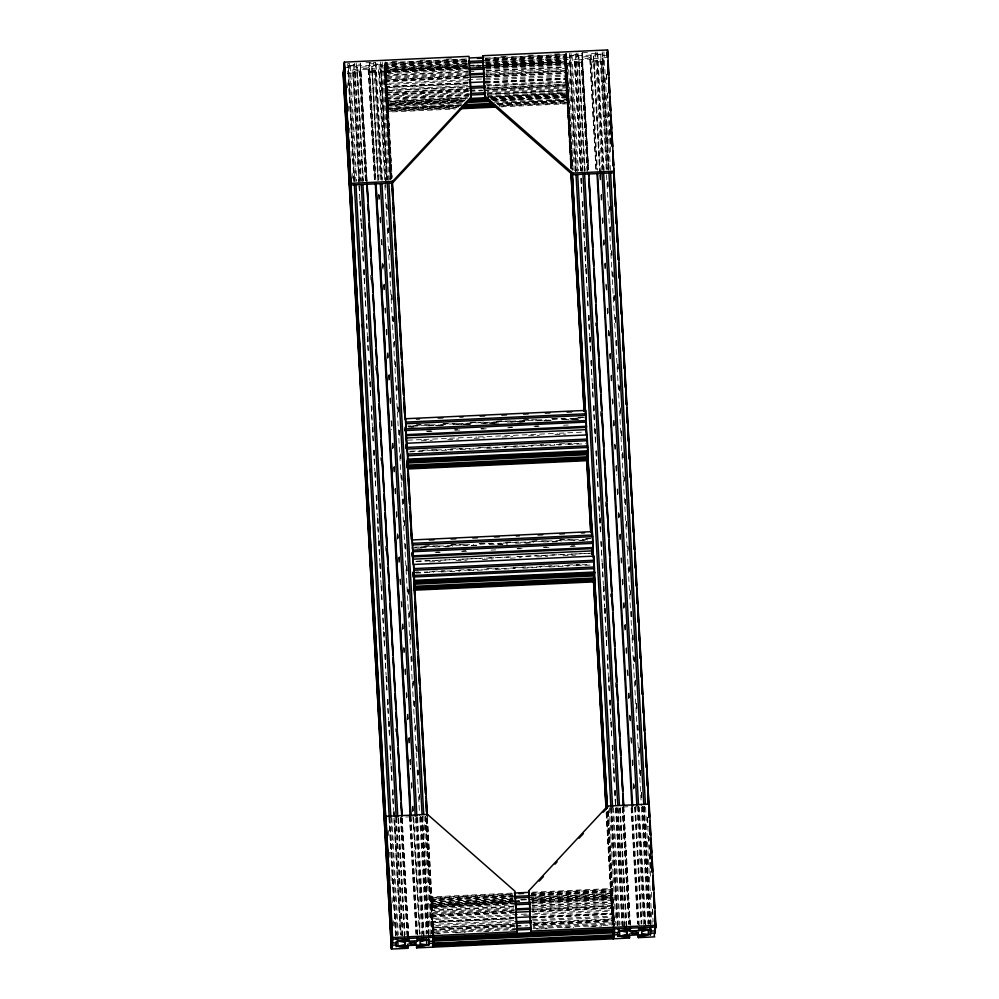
<?xml version="1.0" encoding="UTF-8"?>
<svg xmlns="http://www.w3.org/2000/svg" width="999" height="999" viewBox="0 0 999 999"><rect width="100%" height="100%" fill="white"/><g stroke="black" fill="none" stroke-linecap="round" stroke-linejoin="round"><path stroke-width="0.75" stroke-dasharray="5 3.75" d="M467.37 67.782L385.065 71.553L385.327 67.845L467.619 64.036M466.62 60.027L385.876 63.724L385.864 62.675L466.608 58.941M519.805 900.836L431.293 904.894L431.381 902.821L513.686 899.025M512.937 896.49L431.755 900.361L431.88 898.064L512.624 894.317M486.001 66.921L565.184 63.249L565.958 60.627L565.109 60.527L571.003 168.394M499.013 105.032L567.332 101.873L567.27 103.796L500.499 106.881M531.918 902.047L611.251 898.238L611.5 894.492L530.756 898.226M531.318 894.155L612.062 890.421L612.125 888.498L531.381 892.232M497.639 103.521L567.519 100.325L567.395 102.572L499.075 105.732M491.895 99.276L567.981 95.792L567.894 97.802L494.917 101.174M468.044 82.617L387.3 86.351L387.774 106.131L462.3 102.685M565.696 75.062L565.596 73.526M485.252 59.166L565.996 55.432L566.058 53.509L566.695 65.272M566.72 93.594L566.633 92.008M485.127 81.831L567.42 78.022L568.094 90.534L487.362 94.293L568.106 90.522L568.031 96.391L491.958 99.912M612.125 888.498L612.887 905.444L531.693 909.215M532.729 916.745L613.473 913.011L614.123 925.299M385.065 71.553L385.015 70.892L467.307 67.083M467.532 66.134L385.239 69.905L467.482 65.434M466.87 61.501L385.701 65.372L385.826 63.074L466.558 59.328M385.876 63.724L385.826 63.074M458.641 106.905L387.225 110.215L387.15 112.125L455.469 108.966M467.37 98.589L388.024 102.385L388.024 103.022L465.721 99.488M431.306 904.907L431.243 904.232L513.536 900.424M431.78 900.374L431.705 899.699L513.998 895.891M512.687 895.017L431.93 898.713L432.005 896.84L512.749 893.094M565.197 63.224L565.709 62.238L564.947 62.175L570.791 168.094M483.066 65.41L565.359 61.601L565.446 59.503M611.238 898.201L611.188 897.552L531.992 901.21M532.23 900.261L611.413 896.59L611.413 895.953L529.058 899.712M612.062 890.396L612 889.722L531.256 893.456M460.377 105.245L387.387 108.616L387.287 110.901L457.155 107.667M463.948 100.574L387.862 104.695L463.998 101.199M467.782 78.009L385.489 81.856L385.577 83.466L566.508 75.025L566.833 82.28L487.637 85.951M386.014 62.974L386.713 78.796M387.899 97.303L468.643 93.506M432.005 896.84L432.779 913.785M514.098 917.606L433.354 921.34L434.028 933.853L440.259 933.553M566.62 63.711L485.876 67.383M611.75 910.126L611.663 908.466L532.467 912.174M612.674 898.7L531.943 902.372M614.073 923.963L533.329 927.634M353.908 181.768L347.977 69.568M354.458 181.169L348.189 67.457L348.351 65.847L350.374 65.759L357.167 67.083L363.436 180.794M358.991 184.315L352.809 72.165C359.165 68.719 368.044 68.694 375.299 70.654L381.318 179.695M366.845 180.894L360.402 64.073C326.673 67.92 403.221 64.348 369.268 63.661L375.711 180.494M363.137 181.256L357.167 67.083M365.409 180.382L359.59 71.853L352.809 72.165M369.268 63.661L369.38 62.612L375.824 179.433M377.884 180.582L371.703 68.431L371.903 66.409L379.046 64.423L381.056 64.336L387.412 179.595M381.268 180.157L375.299 70.654M386.601 180.257L380.669 68.057L385.102 67.845L384.091 69.106L390.184 179.695M387.162 179.658L381.056 64.336M390.634 179.208L384.702 71.741C383.166 70.817 385.751 69.73 384.203 69.206M391.508 177.897L385.427 64.723L384.578 64.623L390.971 178.297M391.695 178.434L385.464 64.336C386.625 62.962 383.541 62.937 385.639 62.687L391.958 178.346M385.015 70.892L384.927 71.728L467.22 67.92M466.396 60.976L385.651 64.723L385.552 65.734L466.283 62M385.327 67.845L385.402 73.764L467.694 69.955M467.894 75.674L385.552 79.97L467.844 76.161M468.793 77.285L386.501 81.094L386.351 72.19M468.344 77.01L386.051 80.819L386.051 70.342L466.795 66.608M387.3 86.351L387.187 87.413L467.932 83.679M467.794 89.41L387.05 93.144L386.838 95.155L387.05 103.634L464.685 100.037M385.602 79.483L386.75 101.786L467.495 98.039M468.244 90.747L387.5 94.493L468.294 90.272M464.96 100.337L387.325 103.933L387.15 105.544L463.236 102.023M387.537 101.823L387.699 100.212M460.427 105.882L387.45 109.253L387.325 103.933M513.361 902.072L431.068 905.881L430.981 906.717L513.424 902.771M431.068 905.881L431.118 906.543L431.243 904.232M431.705 899.699L431.605 900.723L513.898 896.915M431.381 902.821L431.456 908.753L513.748 904.944M513.948 910.663L431.605 914.947L513.898 911.138M514.86 912.274L432.567 916.083L432.405 907.179M514.41 912L432.105 915.808L432.117 905.331L512.862 901.597M433.354 921.34L433.254 922.402L513.986 918.668M513.848 924.4L433.104 928.133L433.004 934.377M514.31 925.736L433.566 929.482L514.36 925.261M564.822 63.399L565.134 62.55L565.047 63.387M564.947 62.175L565.072 60.927L565.359 61.601M565.109 60.527L565.222 59.515L571.241 168.544M571.728 168.544L565.584 55.994L566.633 54.508L565.834 53.521L572.29 170.342M565.659 57.393L566.458 56.156L565.584 55.994M571.54 167.994L565.434 57.405L565.933 54.733L485.189 58.466M565.509 65.422L565.684 63.811M486.525 74.813L565.709 71.154L486.476 75.287M485.876 76.498L566.62 72.765L566.47 63.861L485.726 67.595M485.427 76.224L566.171 72.49L566.171 62.013L482.33 65.884M485.964 69.031L566.708 65.247L566.945 69.406L566.833 70.454L485.639 74.226M566.508 86.851L566.396 87.9L487.2 91.571M567.42 78.022L567.307 79.071L485.014 82.88M575.586 171.516L569.655 59.303L486.251 63.174M576.148 170.904L569.867 57.205L570.042 55.582L572.052 55.494L578.846 56.831L585.114 170.529M567.157 95.292L567.17 84.815L486.426 88.549M487.524 88.199L566.72 84.54L566.92 92.969L487.674 97.115M483.778 90.035L567.669 85.677L486.925 89.41M497.689 104.158L567.569 100.924L567.669 99.9L496.241 103.209M580.506 170.941L574.487 61.901C580.844 58.466 589.722 58.429 596.977 60.402L602.996 169.43M588.673 169.818L582.192 52.76L582.08 53.821C548.351 57.655 624.899 54.083 590.946 53.409L591.058 52.348L597.39 170.23M584.827 171.004L578.846 56.831M587.187 171.678L581.281 61.588L574.487 61.901M599.737 173.439L593.381 58.167L593.593 56.144L600.724 54.171L602.734 54.071L609.09 169.343M602.946 169.905L596.977 60.402M608.291 170.005L602.185 59.403L602.347 57.792L606.78 57.592M608.841 169.393L602.734 54.071M611.101 898.376L611.188 897.552M531.081 895.104L611.825 891.37L611.725 892.382L530.981 896.115M611.825 891.37L611.875 892.02L612 889.722M611.575 900.411L611.738 898.8M532.579 909.802L611.775 906.143L532.529 910.276M531.943 911.488L612.674 907.754L612.524 898.85L531.78 902.584M531.48 911.213L612.225 907.479L612.437 905.469L612.225 897.002L531.493 900.736M612.562 921.84L612.449 922.889L533.266 926.548M613.473 913.011L613.361 914.06L532.629 917.794M613.086 924.637L613.224 919.804L532.479 923.538M532.942 924.874L613.723 920.666L532.991 924.4M387.6 92.133L468.356 88.387M526.348 914.073L431.63 918.456L431.556 916.807M433.666 927.147L514.423 923.363M567.732 83.816L486.988 87.562M612.762 900.286L532.017 904.02M613.773 918.793L533.041 922.552M386.713 90.622L386.388 83.354L386.713 90.622L469.006 86.813M566.833 82.28L566.508 75.025M432.779 925.611L432.442 918.343L432.779 925.611L515.072 921.802M612.562 910.002L612.887 917.269L612.562 910.002L531.818 913.748M385.651 182.567L379.545 71.978L384.702 71.741M574.238 170.717L568.319 63.237L569.168 62.987L576.898 62.837L582.829 170.317M607.155 169.193L601.236 61.713L605.219 61.526M359.49 180.657L353.559 73.177L359.49 72.902M378.546 179.77L372.615 72.29L379.545 71.978M575.237 62.912L581.168 170.392M600.399 172.627L594.305 62.038L601.236 61.713M384.665 64.673L385.464 64.336M375.199 62.45L373.651 62.462L380.207 179.695M356.955 69.106L347.802 71.179M578.633 58.854L569.492 60.927M349.076 63.699L347.664 63.674L354.158 181.718M347.252 73.264L353.559 73.177M365.984 62.775L373.776 62.413M392.157 61.563L400.274 61.189M420.104 60.265L427.872 59.903M446.503 59.041L454.82 58.654M500.849 56.531L508.616 56.169M527.909 55.27L535.701 54.92M554.408 54.046L562.2 53.684M582.467 52.747L588.698 52.46M485.239 58.079L565.971 54.346M385.689 64.323L466.433 60.589M485.064 59.728L565.809 55.981M485.027 60.115L565.771 56.381M483.953 60.714L566.246 56.906M343.756 67.67L348.189 67.457M380.894 65.946L385.327 65.747M484.915 61.126L569.867 57.205M602.572 55.682L605.531 55.557M466.97 63.112L386.213 66.871L466.958 63.162M484.04 62.325L566.333 58.516L484.04 62.363M466.695 64.685L385.951 68.431L385.789 70.042L466.521 66.309M485.327 63.824L566.071 60.09L565.896 61.701L482.055 65.584M385.227 68.856L467.52 65.047M486.151 64.186L565.334 60.514M469.031 65.372L478.346 64.935M486.113 64.573L565.297 60.914M371.703 68.431L380.507 69.668M593.381 58.167L602.185 59.403M469.093 66.059L481.518 65.484M472.739 66.021L480.494 65.659M476.111 66.171L480.769 65.959M375.249 71.129L368.469 71.441L368.356 72.49L372.615 72.29M385.052 70.504L467.345 66.696M478.221 66.184L481.318 66.046M482.879 65.971L565.172 62.163M596.927 60.864L590.147 61.176L590.034 62.238L594.305 62.038M485.939 66.221L565.122 62.562M485.851 67.058L568.319 63.237M576.898 62.837L581.168 62.637M386.501 71.978L467.245 68.244M385.564 72.153L467.095 68.456M386.301 72.665L467.045 68.931M485.676 68.069L566.421 64.336M468.968 71.204L385.114 75.125L385.202 76.736L469.055 72.852M486.038 70.454L565.234 66.746L565.297 67.383L565.322 68.332L486.126 72.065M467.794 71.866L385.502 75.674L386.051 80.819M469.355 71.803L474.013 71.578M486.426 71.004L565.621 67.345L566.171 72.49M386.825 77.735L467.569 74.001M486.201 73.139L566.945 69.406M386.263 78.821L469.006 74.987M486.413 77.185L565.634 73.589M386.138 84.603L468.431 80.794M485.514 80.007L566.258 76.261L565.709 71.154M468.206 82.755L385.914 86.563L385.801 87.612L468.094 83.804M485.289 81.968L566.033 78.222L565.921 79.283L485.177 83.017M467.707 85.639L386.963 89.373L387.5 94.493M486.338 84.778L567.07 81.031L567.619 86.151M387.525 90.509L468.269 86.763M486.9 85.902L567.644 82.168M386.601 92.87L468.893 89.061M469.855 90.197L476.061 89.91M469.805 90.684L482.217 90.11M468.681 91.371L386.388 95.18L386.276 96.241L468.568 92.432M470.229 91.296L482.654 90.722M484.203 90.659L566.957 86.813M487.275 92.645L568.019 88.911M469.892 94.48L387.6 98.289L387.05 93.144M486.975 93.694L567.719 89.96L567.17 84.815M468.731 95.117L387.987 98.889L468.718 95.155M468.806 96.541L386.513 100.387L386.601 101.923L467.332 98.264M487.075 95.617L567.819 91.871L567.657 93.494L487.524 97.328M386.8 101.299L467.544 97.565M487.724 96.628L566.92 92.969M490.509 97.64L568.294 93.918M490.571 98.339L568.144 94.693M492.082 98.664L568.169 95.142M491.346 99.113L567.432 95.592L567.27 97.215L492.732 100.662M387.874 105.12L463.961 101.598M493.469 100.237L567.994 96.791M461.413 103.634L386.875 107.118L386.963 108.729L461.501 105.282M494.018 102.16L567.045 99.163L567.082 100.325L497.215 103.634M387.562 108.242L462.087 104.795M387.412 109.653L458.841 106.344M497.652 104.545L567.532 101.311M387.237 111.301L457.117 108.067M499.038 106.119L567.357 102.959M416.508 424.812L421.166 424.6M442.907 423.588L449.113 423.301M470.854 422.302L475.512 422.09M497.252 421.079L501.91 420.866M523.638 419.855L529.857 419.568M551.598 418.569L556.256 418.344M577.984 417.345L584.203 417.058M415.784 425.237L429.757 424.6M443.731 423.951L457.704 423.301M470.129 422.727L484.103 422.077M496.515 421.503L510.489 420.854M522.914 420.279L538.449 419.568M552.422 418.918L564.835 418.344M578.808 417.694L585.027 417.407M407.979 425.999L411.076 425.849M412.637 425.774L439.023 424.563M440.584 424.488L465.422 423.339M466.983 423.264L546.166 419.592M552.372 419.305L574.113 418.306M575.674 418.231L584.989 417.807M408.029 426.685L417.357 426.261M426.673 425.824L443.743 425.037M453.059 424.6L470.142 423.813M481.019 423.314L498.089 422.515M507.405 422.09L524.487 421.303M535.364 420.791L550.886 420.079M561.75 419.58L578.833 418.781M408.579 426.785L416.333 426.423M428.758 425.849L442.732 425.212M456.705 424.563L470.679 423.913M483.104 423.339L498.638 422.614M511.051 422.04L525.024 421.403M537.45 420.829L551.423 420.179M563.848 419.605L579.37 418.881M408.853 427.085L416.608 426.735M436.8 425.799L443.007 425.512M463.199 424.575L470.954 424.213M489.585 423.351L498.901 422.927M517.544 422.065L523.751 421.778M543.931 420.841L550.149 420.554M571.878 419.543L579.645 419.18M410.951 427.097L417.157 426.81M438.898 425.811L443.556 425.599M465.297 424.587L471.503 424.3M493.244 423.289L497.902 423.077M519.642 422.077L524.3 421.853M546.041 420.854L550.699 420.641M573.988 419.555L578.646 419.343M426.536 431.006L431.193 430.794M454.483 429.707L457.592 429.57M480.881 428.496L483.991 428.309M508.828 427.197L511.938 427.048M535.227 425.974L538.336 425.786M426.935 431.568L433.141 431.281M454.882 430.269L461.088 429.982M481.268 429.046L487.487 428.758M507.667 427.822L513.886 427.535M534.065 426.61L541.833 426.248M563.573 425.237L568.231 425.025M407.629 440.172L422.34 439.572M423.888 439.498L448.738 438.349M449.55 438.236L476.685 437.05M478.234 436.975L503.084 435.826M504.632 435.764L557.43 433.316M558.978 433.241L583.828 432.092M421.353 440.771L432.23 440.272M447.752 439.548L458.616 439.048M474.15 438.336L485.014 437.824M502.097 437.038L512.962 436.538M528.496 435.814L539.36 435.314M554.895 434.59L565.759 434.09M422.764 450.187L436.738 449.538M450.711 448.888L463.136 448.314M478.671 447.589L491.083 447.015M505.057 446.378L517.482 445.804M531.456 445.154L543.881 444.58M559.403 443.856L571.828 443.281M410.302 451.236L446.004 449.587M447.564 449.513L473.963 448.289M475.512 448.214L500.349 447.065M501.91 446.99L554.695 444.555M556.256 444.48L581.093 443.331M409.178 451.923L425.162 451.186M432.929 450.824L452.659 449.912M460.414 449.562L477.959 448.738M486.813 448.339L505.906 447.44M513.661 447.09L532.305 446.228M541.158 445.816L561.351 444.892M568.006 444.567L586.188 443.731M424.75 545.953L429.408 545.741M451.136 544.73L457.355 544.443M479.095 543.431L483.753 543.219M505.482 542.22L511.7 541.933M531.88 540.996L538.099 540.709M559.827 539.697L564.485 539.485M586.226 538.473L590.884 538.261M424.013 546.378L437.987 545.729M450.412 545.154L465.946 544.443M479.92 543.793L492.332 543.219M506.306 542.569L518.731 541.995M532.704 541.346L546.678 540.696M559.103 540.122L573.076 539.472M585.501 538.898L590.159 538.686M414.66 547.202L419.318 546.99M420.866 546.915L473.663 544.467M479.87 544.18L501.61 543.181M503.171 543.106L528.009 541.957M529.557 541.883L554.408 540.734M555.956 540.659L590.122 539.085M411.613 548.039L426.136 547.489M434.902 546.965L452.522 546.266M462.862 545.666L478.921 545.054M489.248 544.443L506.868 543.756M515.646 543.231L533.266 542.532M543.593 541.933L561.213 541.246M569.992 540.709L587.612 540.022M417.082 548.226L426.398 547.789M445.03 546.928L452.797 546.578M471.428 545.716L478.196 545.504M497.827 544.492L507.692 544.143M525.774 543.194L533.541 542.832M552.172 541.97L560.489 541.695M580.119 540.684L586.888 540.484M436.326 552.072L439.435 551.923M462.724 550.849L465.834 550.661M517.07 548.339L520.179 548.189M543.468 547.115L546.578 546.928M571.416 545.816L574.525 545.679M435.164 552.697L441.383 552.41M461.563 551.473L469.33 551.123M491.071 550.112L495.729 549.9M517.457 548.888L522.115 548.676M543.856 547.664L550.074 547.377M570.254 546.453L576.46 546.166M415.859 561.313L429.832 560.664M436.051 560.377L456.231 559.44M462.45 559.153L482.629 558.216M488.836 557.929L510.576 556.93M516.795 556.643L536.975 555.706M543.181 555.419L564.922 554.408M571.141 554.12L591.321 553.184M416.608 561.351L430.581 560.701M432.13 560.626L484.927 558.191M486.476 558.116L511.326 556.967M517.532 556.68L539.273 555.669M540.821 555.606L565.671 554.457M567.22 554.383L590.509 553.296M429.595 561.913L440.459 561.401M455.994 560.689L466.858 560.189M482.392 559.465L493.256 558.965M510.339 558.179L521.203 557.667M536.738 556.955L547.602 556.443M563.124 555.731L575.549 555.157M415.484 572.04L418.581 571.89M432.555 571.241L444.98 570.666M458.953 570.029L471.378 569.455M486.9 568.731L499.325 568.156M513.299 567.507L525.724 566.933M539.697 566.283L552.122 565.709M567.644 564.997L580.069 564.423M415.434 572.514L427.847 571.94M429.408 571.865L482.192 569.43M483.753 569.355L508.591 568.206M510.152 568.131L562.937 565.684M564.497 565.621L589.335 564.46M415.859 573.139L433.404 572.315M441.158 571.952L459.802 571.091M468.656 570.691L486.188 569.88M495.504 569.442L515.234 568.543M523.001 568.181L540.534 567.357M549.4 566.957L568.493 566.071M576.248 565.709L591.783 564.984M405.769 817.032L413.474 816.683M622.839 806.992L628.995 806.705M431.918 897.664L512.662 893.93M531.293 893.069L612.037 889.335M431.755 899.312L512.487 895.579M531.118 894.717L611.863 890.971M530.019 895.703L612.312 891.895M512.749 899.674L432.005 903.421L431.843 905.032L512.587 901.298M520.516 899.325L525.174 899.1M531.381 898.813L612.125 895.079L611.962 896.69L531.218 900.436M431.281 903.845L513.573 900.037M521.341 899.674L527.547 899.387M529.108 899.312L611.4 895.504M521.303 900.074L527.509 899.787M514.135 901.223L518.793 901.011M514.41 901.523L519.068 901.31M431.106 905.494L519.617 901.398M532.042 900.823L611.226 897.152M432.567 906.967L513.311 903.233M431.63 907.142L513.923 903.333M432.355 907.654L513.099 903.92M531.73 903.059L612.474 899.325M513.474 906.255L431.168 910.114L431.256 911.725L513.561 907.916M532.105 905.444L611.301 901.735L611.351 902.372L611.388 903.321L532.192 907.055M513.861 906.855L431.568 910.663L432.105 915.808M532.492 905.993L611.675 902.334L612.225 907.479M432.879 912.724L513.623 908.99M532.255 908.128L612.999 904.395M432.317 913.81L515.072 909.977M431.568 916.907L513.848 912.999M431.655 914.472L432.205 919.592L514.497 915.783M523.813 915.346L612.312 911.25L611.775 906.143M514.26 917.744L431.968 921.553L431.868 922.601L514.16 918.793M531.343 916.957L612.087 913.211L611.975 914.272L531.231 918.006M513.761 920.628L433.017 924.362L433.566 929.482M532.392 919.767L613.136 916.021L613.686 921.14M532.966 920.891L613.698 917.157M432.792 933.478L432.654 927.859L514.947 924.05M533.578 923.188L612.774 919.53L612.911 925.149M515.859 925.673L523.626 925.311M515.197 926.335L432.442 930.169L432.342 931.23L514.635 927.422M516.296 926.285L527.622 925.761M533.379 925.499L613.011 921.802M433.953 932.229L516.258 928.421M466.258 931.78L433.653 933.278L433.104 928.133M467.819 931.705L492.657 930.556M494.218 930.481L515.946 929.47M533.029 928.683L547.002 928.034M548.563 927.971L573.401 926.81M574.949 926.747L601.348 925.524M602.909 925.449L613.773 924.949L613.224 919.804M455.781 932.829L465.097 932.404M483.728 931.58L493.056 931.105M510.127 930.319L516.346 930.032M536.525 929.095L547.402 928.595M564.472 927.846L573.788 927.372M590.871 926.585L601.735 926.085M566.595 54.458L572.989 169.768M384.727 62.925L391.208 178.446M355.194 73.052L361.151 180.582M387.862 104.096L387.924 104.72M387.387 108.616L387.45 109.253M567.332 101.873L567.395 102.572M388.024 102.385L388.087 103.084M387.225 110.215L387.287 110.901M565.983 55.395L565.933 54.733M611.413 896.553L611.363 895.903M385.701 65.372L385.651 64.723M385.239 69.905L385.177 69.243M431.93 898.713L431.88 898.064M610.501 129.096L610.614 133.754M650.312 853.383L650.574 858.054M609.215 112.875L609.39 115.996M610.252 129.183L610.676 139.361M649.175 837.174L649.35 840.296M650.199 853.483L650.636 863.66M606.63 74.413L606.88 79.096M607.654 93.107L608.179 102.46M608.691 111.801L609.378 124.263M609.715 130.494L610.664 147.627M647.614 817.407L648.126 826.76M648.638 836.101L649.325 848.563M649.675 854.794L650.624 871.927M652.684 909.315L653.109 917.094M606.368 74.513L606.88 83.854M607.404 93.194L608.341 110.34M608.428 111.888L610.664 152.385M647.352 817.507L648.301 834.64M648.388 836.188L650.624 876.685M651.473 892.269L651.823 898.501M652.422 909.402L653.109 921.865M603.908 51.761L610.439 170.142M645.579 807.217L652.022 924.038M644.23 806.418L650.936 927.909M643.955 806.193L650.511 924.849M602.247 51.836L608.778 170.217M643.93 807.292L650.374 924.112M602.347 57.792L608.541 169.942M643.681 807.017L650.124 923.838M643.431 807.08L649.874 923.9M607.854 181.656L608.104 186.326M609.228 206.568L609.39 209.69M610.339 226.823L610.601 231.493M611.713 251.748L611.888 254.857M612.837 271.99L613.174 278.221M614.123 295.354L614.373 300.037M615.322 317.17L615.671 323.401M616.608 340.534L616.87 345.204M617.906 363.898L618.156 368.569M619.105 385.701L619.368 390.372M620.391 409.066L620.654 413.736M621.59 430.869L621.853 435.552M622.802 452.684L623.139 458.916M624.175 477.597L624.35 480.719M625.374 499.413L625.636 504.083M626.573 521.216L626.835 525.886M627.959 546.141L628.121 549.25M629.07 566.383L629.333 571.066M630.444 591.308L630.619 594.43M631.568 611.563L631.905 617.794M632.854 634.927L633.104 639.597M634.053 656.73L634.402 662.961M635.339 680.094L635.601 684.765M636.625 703.458L636.887 708.129M637.837 725.262L638.086 729.944M639.123 748.626L639.385 753.308M640.322 770.441L640.584 775.112M641.533 792.244L641.87 798.476M642.307 806.268L648.838 924.649M600.724 54.171L607.08 169.43M607.767 181.893L608.116 188.124M609.14 206.818L609.402 211.488M610.264 227.06L610.601 233.291M611.55 250.424L611.9 256.656M612.749 272.24L613.099 278.471M614.048 295.604L614.385 301.835M615.247 317.407L615.671 325.199M616.533 340.771L616.883 347.003M617.819 364.136L618.169 370.367M619.03 385.939L619.368 392.17M620.229 407.754L620.654 415.534M621.515 431.118L621.865 437.35M622.727 452.922L623.151 460.714M624.013 476.286L624.35 482.517M625.299 499.65L625.636 505.881M626.498 521.453L626.848 527.684M627.872 546.378L628.134 551.048M628.995 566.633L629.333 572.864M630.282 589.997L630.631 596.228M631.48 611.8L631.83 618.031M632.779 635.164L633.116 641.395M633.978 656.967L634.402 664.76M635.264 680.331L635.614 686.563M636.55 703.696L636.9 709.927M637.762 725.511L638.099 731.743M638.96 747.314L639.385 755.107M640.247 770.679L640.596 776.91M641.458 792.482L641.882 800.274M642.22 806.505L648.663 923.326M600.174 59.503L606.443 173.214M606.53 174.763L641.333 805.606M641.42 807.167L647.864 923.988M597.739 53.097L604.133 170.379M639.323 806.992L645.891 927.397M596.977 52.073L603.508 170.454M638.573 805.968L645.267 927.472M638.136 806.505L644.58 923.326M638.086 806.967L644.53 923.8M595.329 52.16L601.86 170.542M636.912 806.056L643.443 924.437M600.486 174.188L600.661 177.298M601.598 194.43L601.86 199.113M602.897 217.794L603.146 222.477M604.095 239.61L604.358 244.28M605.382 262.974L605.644 267.645M606.593 284.777L606.93 291.009M607.879 308.142L608.129 312.812M609.165 331.506L609.427 336.176M610.364 353.309L610.626 357.992M611.575 375.124L611.912 381.356M612.949 400.037L613.111 403.159M614.06 420.292L614.41 426.523M615.434 445.217L615.609 448.326M616.558 465.459L616.895 471.69M617.844 488.823L618.106 493.506M619.218 513.748L619.392 516.87M620.329 534.003L620.591 538.673M621.715 558.916L621.878 562.037M622.827 579.17L623.089 583.841M624.113 602.534L624.375 607.205M625.324 624.338L625.661 630.569M626.61 647.702L626.86 652.384M627.896 671.066L628.159 675.749M629.095 692.881L629.358 697.552M630.381 716.246L630.644 720.916M631.593 738.049L631.843 742.719M632.792 759.852L633.141 766.083M634.165 784.777L634.34 787.899M635.376 806.58L641.82 923.413M593.593 56.144L600.037 172.964M600.112 174.525L600.461 180.757M601.236 194.78L601.66 202.56M602.522 218.144L602.946 225.924M603.721 239.947L604.158 247.74M605.019 263.311L605.444 271.104M606.218 285.115L606.643 292.907M607.504 308.479L607.941 316.271M608.703 330.294L609.14 338.074M610.002 353.658L610.426 361.438M611.201 375.462L611.625 383.254M612.487 398.826L612.924 406.618M613.698 420.629L614.123 428.421M614.984 443.993L615.409 451.785M616.183 465.809L616.695 475.149M617.469 489.173L617.906 496.953M618.768 512.537L619.193 520.317M619.967 534.34L620.391 542.132M621.253 557.704L621.678 565.496M622.452 579.507L622.889 587.3M623.751 602.872L624.175 610.664M624.949 624.687L625.374 632.467M626.236 648.051L626.673 655.831M627.434 669.854L627.784 676.086M628.733 693.219L629.158 701.011M629.932 715.022L630.357 722.814M631.218 738.386L631.655 746.178M632.429 760.202L632.854 767.981M633.716 783.566L634.14 791.345M635.002 806.93L641.445 923.75M599.825 174.987L600.162 181.219M600.936 195.242L601.373 203.034M602.222 218.606L602.659 226.398M603.433 240.409L603.771 246.641M604.72 263.773L605.144 271.566M605.831 284.028L606.268 291.808M607.217 308.953L607.554 315.172M608.416 330.756L608.841 338.549M609.702 354.121L610.052 360.352M610.901 375.924L611.338 383.716M612.2 399.288L612.537 405.519M613.398 421.103L613.823 428.883M614.685 444.468L615.122 452.247M615.884 466.271L616.321 474.063M617.182 489.635L617.607 497.427M618.468 512.999L618.893 520.791M619.667 534.802L620.104 542.594M620.953 558.166L621.39 565.958M622.165 579.982L622.502 586.201M623.451 603.346L623.875 611.126M624.65 625.149L624.999 631.38M625.936 648.513L626.373 656.306M627.147 670.317L627.484 676.548M628.433 693.681L628.783 699.912M629.632 715.496L630.069 723.276M630.844 737.299L631.268 745.092M632.13 760.664L632.554 768.456M633.416 784.028L633.853 791.82M634.702 807.392L641.146 924.212M632.529 807.304L639.348 927.746M590.509 55.557L596.778 169.256M632.005 807.891L638.448 924.712M590.147 59.053L596.153 170.217M631.306 807.292L637.749 924.112M589.747 57.33A3.634 0.862 -3.2 0 1 584.215 58.329A3.634 0.862 -3.2 0 1 584.378 56.831A3.634 0.862 -3.2 0 1 589.747 57.33L595.966 169.705M631.156 808.116L637.549 923.6M623.776 806.655L630.394 926.597M582.08 53.821L588.436 169.081M623.576 806.156L630.282 927.646M582.08 55.944L588.349 169.643M623.488 806.717L629.932 923.538M581.718 59.441L587.899 171.591M623.039 808.666L629.395 923.938M581.281 61.588L587.287 170.629M622.427 807.691L628.87 924.525M595.516 322.764L595.691 325.886M600.411 411.551L600.674 416.221M605.394 501.898L605.656 506.568M610.464 593.793L610.639 596.915M615.359 682.579L615.621 687.25M622.24 807.192L628.683 924.013M620.254 807.604L626.785 925.986M619.967 808.079L626.41 924.899M577.922 52.959L584.452 171.341M619.592 808.416L626.211 928.358M617.969 807.392L624.5 925.773M576.261 53.034L582.792 171.416M617.931 808.491L624.375 925.311M575.287 54.133L581.68 171.428M616.883 808.029L623.438 928.433M581.593 178.184L581.942 184.415M582.892 201.548L583.141 206.219M584.09 223.351L584.427 229.583M585.377 246.716L585.639 251.386M586.575 268.531L586.925 274.75M587.874 291.895L588.124 296.566M589.16 315.259L589.41 319.93M590.359 337.063L590.621 341.733M591.645 360.427L591.908 365.097M592.944 383.791L593.194 388.461M594.143 405.594L594.405 410.264M595.429 428.958L595.691 433.628M596.628 450.774L596.89 455.444M597.839 472.577L598.176 478.808M599.213 497.502L599.388 500.611M600.324 517.744L600.674 523.976M601.698 542.669L601.873 545.779M602.822 562.924L603.159 569.143M604.108 586.288L604.37 590.958M605.307 608.091L605.656 614.323M606.605 631.455L606.855 636.126M607.892 654.82L608.141 659.49M609.09 676.623L609.353 681.293M610.377 699.987L610.639 704.657M611.588 721.802L611.925 728.021M612.874 745.167L613.136 749.837M614.16 768.531L614.422 773.201M615.359 790.334L615.621 795.004M616.308 807.467L622.839 925.848M574.537 61.439L580.556 170.467M580.981 178.259L581.93 195.392M582.267 201.623L583.129 217.195M583.466 223.426L584.415 240.559M584.765 246.79L585.876 267.045M585.963 268.606L586.913 285.739M587.25 291.97L588.199 309.103M588.536 315.334L589.398 330.906M589.747 337.138L590.684 354.27M591.033 360.502L591.895 376.074M592.32 383.866L593.181 399.438M593.518 405.669L594.38 421.253M594.817 429.033L595.679 444.617M596.016 450.849L596.878 466.421M597.215 472.652L598.164 489.785M598.588 497.577L599.363 511.588M599.712 517.819L600.661 534.952M600.998 541.183L601.86 556.768M602.197 562.999L603.146 580.132M603.496 586.363L604.607 606.605M604.695 608.166L605.644 625.299M605.981 631.53L606.93 648.663M607.267 654.894L608.129 670.466M608.478 676.698L609.415 693.83M609.765 700.062L610.626 715.646M610.963 721.877L611.912 739.01M612.25 745.242L613.111 760.813M613.548 768.606L614.397 784.178M614.747 790.409L622.227 925.923M580.931 178.721L581.88 195.854M582.217 202.085L583.341 222.34M583.428 223.901L584.627 245.704M584.715 247.265L585.826 267.507M585.913 269.068L587.112 290.871M587.2 292.432L588.149 309.565M588.498 315.796L589.61 336.051M589.697 337.6L590.646 354.745M590.983 360.964L592.107 381.218M592.182 382.779L593.131 399.912M593.481 406.143L594.592 426.386M594.68 427.947L595.629 445.079M595.966 451.311L597.09 471.565M597.165 473.114L598.114 490.247M598.463 496.478L599.575 516.733M599.662 518.294L600.611 535.427M600.948 541.658L602.072 561.9M602.16 563.461L603.359 585.264M603.446 586.825L604.557 607.08M604.645 608.628L605.844 630.444M605.931 631.992L606.88 649.138M607.217 655.356L608.341 675.611M608.428 677.172L609.378 694.305M609.715 700.536L610.826 720.779M610.913 722.339L611.863 739.472M612.212 745.704L613.324 765.958M613.411 767.507L614.36 784.652M614.697 790.871L622.09 924.837M572.052 55.494L578.409 170.754M613.548 807.829L619.992 924.649M570.991 53.284L577.522 171.666M612.574 807.18L619.28 928.67M570.042 55.582L576.398 170.854M611.538 807.929L617.981 924.749M611.288 807.979L617.732 924.799M569.33 53.359L575.861 171.741M610.913 807.254L617.569 926.085M610.726 808.591L617.17 925.411M609.378 807.791L615.821 924.612M608.304 809.964L614.66 925.224M566.458 56.156L572.727 169.855M608.129 811.6L614.397 925.311M607.517 811.363L614.123 928.908M565.709 54.745L572.077 170.005M607.404 811.463L613.91 928.583M607.255 811.45L613.486 925.549M607.03 811.3L613.299 925.012M606.805 813.411L612.986 925.561M606.618 812.861L612.924 928.433M606.356 812.961L612.599 925.648M564.91 62.575L570.741 168.494M606.143 812.624L612.499 925.499M385.726 61.851L392.083 177.123M427.397 817.307L434.016 937.249M427.31 818.144L433.803 936.912M427.048 818.231L433.366 933.89M426.823 818.081L433.179 933.341M432.205 919.592L432.654 927.859M426.323 818.081L432.929 936.762M426.136 818.468L432.667 934.127M384.827 70.517L390.809 179.945M426.073 818.181L432.492 933.99M425.774 816.283L432.305 934.664M425.324 816.77L431.768 933.59M383.916 70.754L389.935 179.783M425.075 816.857L431.518 933.678M382.23 62.013L388.761 180.394M423.813 815.908L430.519 937.412M422.552 816.67L428.996 933.491M422.277 816.445L428.808 934.827M380.569 62.1L387.1 180.469M422.152 815.996L428.683 934.365M380.669 68.057L386.863 180.207M422.003 817.282L428.446 934.102M421.74 817.332L428.184 934.152M386.85 204.37L387.113 209.041M388.149 227.735L388.399 232.405M389.348 249.55L389.598 254.221M390.634 272.914L390.896 277.585M391.833 294.717L392.095 299.388M393.044 316.521L393.381 322.752M394.418 341.446L394.593 344.555M395.529 361.688L395.879 367.919M396.903 386.613L397.078 389.735M398.027 406.868L398.364 413.099M399.313 430.232L399.575 434.902M400.686 455.157L400.861 458.266M401.81 475.399L402.06 480.069M403.097 498.763L403.346 503.434M404.295 520.579L404.558 525.249M405.582 543.943L405.844 548.613M406.793 565.746L407.13 571.977M408.079 589.11L408.329 593.781M409.365 612.474L409.627 617.145M410.564 634.278L410.826 638.948M411.775 656.081L412.112 662.312M413.149 681.006L413.324 684.128M414.26 701.261L414.61 707.492M415.634 726.186L415.809 729.295M416.758 746.428L417.095 752.659M418.044 769.792L418.306 774.462M419.418 794.717L419.592 797.826M420.616 816.52L427.06 933.341M379.046 64.423L385.577 182.805M385.664 184.365L385.826 187.475M386.775 204.608L387.125 210.839M388.062 227.984L388.324 232.655M389.273 249.787L389.61 256.019M390.472 271.591L390.896 279.383M391.758 294.955L392.108 301.186M392.969 316.758L393.394 324.55M394.343 341.683L394.593 346.353M395.454 361.938L395.879 369.717M396.74 385.302L397.09 391.533M397.952 407.105L398.376 414.897M399.238 430.469L399.575 436.7M400.524 453.833L400.874 460.064M401.723 475.636L402.073 481.868M403.022 499.013L403.359 505.232M404.22 520.816L404.558 527.047M405.507 544.18L405.856 550.412M406.705 565.983L407.055 572.215M408.004 589.348L408.341 595.579M409.203 611.151L409.627 618.943M410.489 634.515L410.839 640.746M411.688 656.331L412.125 664.11M413.074 681.256L413.324 685.926M414.185 701.498L414.61 709.29M415.472 724.862L415.821 731.093M416.683 746.665L417.107 754.457M417.969 770.029L418.306 776.26M419.343 794.954L419.605 799.625M420.542 816.77L426.985 933.59M378.496 69.768L384.765 183.466M384.852 185.027L419.655 815.871M419.73 817.432L426.173 934.252M376.049 63.349L382.505 180.17M417.644 817.244L424.213 937.649M375.299 62.338L381.743 179.158M416.97 817.794L423.588 937.724M416.546 818.318L422.902 933.59M416.408 817.232L422.852 934.053M415.309 817.869L421.928 937.811M379.408 195.342L379.583 198.464M380.607 217.158L380.869 221.828M381.905 240.522L382.155 245.192M383.191 263.886L383.354 266.995M384.303 284.128L384.652 290.359M385.676 309.053L385.851 312.175M386.8 329.308L387.137 335.539M388.087 352.672L388.349 357.342M389.285 374.475L389.635 380.706M390.572 397.839L390.834 402.51M391.87 421.203L392.12 425.874M393.069 443.007L393.331 447.689M394.355 466.371L394.617 471.053M395.567 488.186L395.816 492.857M396.853 511.55L397.103 516.221M398.139 534.915L398.314 538.024M399.338 556.718L399.6 561.388M400.624 580.082L400.886 584.752M401.835 601.885L402.085 606.568M403.034 623.701L403.384 629.932M404.408 648.626L404.583 651.735M405.532 668.868L405.869 675.099M406.905 693.793L407.08 696.902M408.017 714.035L408.366 720.267M409.303 737.399L409.565 742.082M410.514 759.215L410.851 765.446M411.8 782.579L412.063 787.249M413.087 805.943L413.349 810.614M413.773 818.406L420.129 933.665M371.903 66.409L378.184 180.107M378.946 194.131L379.383 201.923M380.244 217.495L380.669 225.287M381.443 239.298L381.868 247.09M382.817 264.223L383.166 270.454M383.941 284.478L384.365 292.257M385.227 307.842L385.651 315.622M386.426 329.645L386.85 337.437M387.712 353.009L388.149 360.801M388.923 374.812L389.348 382.605M390.209 398.176L390.634 405.969M391.496 421.541L391.92 429.333M392.694 443.356L393.131 451.136M393.993 466.72L394.418 474.5M395.192 488.523L395.616 496.316M396.478 511.888L396.915 519.68M397.677 533.691L398.114 541.483M398.976 557.055L399.4 564.847M400.174 578.871L400.599 586.65M401.461 602.235L401.898 610.014M402.659 624.038L403.097 631.83M403.958 647.402L404.383 655.194M405.157 669.205L405.582 676.997M406.443 692.569L406.88 700.361M407.654 714.385L408.079 722.165M408.941 737.749L409.365 745.529M410.139 759.552L410.651 768.893M411.426 782.916L411.863 790.709M412.724 806.28L413.236 815.634M413.324 817.182L419.767 934.003M378.658 194.593L379.083 202.385M379.945 217.957L380.294 224.188M381.143 239.772L381.581 247.552M382.442 263.137L382.779 269.368M383.641 284.94L384.066 292.732M384.927 308.304L385.364 316.096M386.126 330.107L386.563 337.899M387.425 353.471L387.849 361.263M388.623 375.287L388.973 381.518M389.91 398.651L390.347 406.431M391.121 420.454L391.633 429.795M392.407 443.818L392.744 450.049M393.693 467.182L394.118 474.975M394.892 488.986L395.242 495.217M396.178 512.35L396.615 520.142M397.39 534.165L397.727 540.397M398.676 557.529L399.026 563.761M399.875 579.333L400.312 587.125M401.086 601.136L401.511 608.928M402.372 624.5L402.797 632.292M403.658 647.864L404.083 655.656M404.857 669.68L405.294 677.459M406.156 693.044L406.581 700.823M407.355 714.847L407.692 721.078M408.641 738.211L409.078 746.003M409.84 760.014L410.364 769.367M411.138 783.378L411.563 791.171M412.425 806.742L419.468 934.477M410.964 816.508L417.582 936.45M410.764 816.008L417.47 937.499M368.831 65.809L375.1 179.52M410.239 816.595L416.683 933.416M368.469 69.318L374.563 179.907M409.702 816.982L416.146 933.803M368.057 67.595A3.634 0.862 -3.2 0 1 362.537 68.594A3.634 0.862 -3.2 0 1 362.687 67.095A3.634 0.862 -3.2 0 1 368.057 67.595L374.475 180.469M409.528 815.983L416.059 934.365M360.502 63.024L367.07 181.631M402.185 818.481L408.791 938.411M401.985 817.969L408.603 937.911M360.402 66.196L366.758 181.468M401.898 818.543L408.341 935.364M360.04 69.705L366.133 180.295M401.273 817.369L407.804 935.751M359.59 71.853L365.609 180.881M400.749 817.956L407.192 934.777M370.654 275.399L370.916 280.07M375.636 365.734L375.899 370.417M380.706 457.642L380.881 460.751M385.602 546.428L385.864 551.098M395.654 728.671L395.829 731.78M400.562 817.457L407.093 935.838M398.576 817.869L405.02 934.689M398.289 818.331L404.732 935.151M356.243 63.224L362.774 181.606M397.914 818.668L404.533 938.61M396.291 817.644L402.822 936.026M354.583 63.299L361.114 181.681M396.166 817.194L402.697 935.576M353.609 64.386L360.002 181.681M395.067 817.194L401.76 938.698M360.602 200.899L360.864 205.582M361.888 224.263L362.15 228.946M363.186 247.627L363.349 250.749M364.385 269.443L364.647 274.113M365.671 292.807L365.846 295.916M366.87 314.61L367.132 319.28M368.082 336.413L368.419 342.645M369.455 361.338L369.63 364.46M370.567 381.593L370.916 387.824M371.94 406.506L372.115 409.627M373.064 426.76L373.401 432.992M374.35 450.124L374.613 454.795M375.549 471.928L375.899 478.159M376.848 495.292L377.098 499.975M378.134 518.656L378.384 523.339M379.333 540.471L379.595 545.142M380.619 563.836L380.881 568.506M381.83 585.639L382.08 590.309M383.117 609.003L383.379 613.673M384.403 632.367L384.578 635.489M385.602 654.17L385.864 658.853M386.9 677.534L387.15 682.217M388.099 699.35L388.361 704.02M389.298 721.153L389.647 727.384M390.671 746.078L390.846 749.188M391.795 766.32L392.132 772.552M393.082 789.685L393.344 794.367M394.28 811.5L401.074 934.552M352.859 71.691L359.041 183.841M359.128 185.402L359.64 194.743M359.99 200.974L361.101 221.229M361.188 222.789L362.137 239.922M362.562 247.702L363.424 263.286M363.761 269.518L364.623 285.09M365.06 292.882L365.909 308.454M366.258 314.685L367.12 330.257M367.457 336.488L368.406 353.621M368.831 361.413L369.605 375.437M369.955 381.668L370.904 398.801M371.328 406.581L372.103 420.604M372.44 426.835L373.389 443.968M373.738 450.199L374.588 465.771M374.937 472.003L375.886 489.135M376.223 495.367L377.085 510.951M377.51 518.731L378.371 534.315M378.721 540.546L379.657 557.679M380.007 563.911L380.869 579.482M381.206 585.714L382.155 602.847M382.492 609.078L383.354 624.65M383.791 632.442L384.64 648.014M384.99 654.245L385.851 669.829M386.188 676.061L387.137 693.194M387.487 699.425L388.336 714.997M388.686 721.228L389.635 738.361M390.06 746.153L390.834 760.164M391.171 766.395L392.12 783.528M392.47 789.759L393.319 805.344M393.668 811.575L400.449 934.627M359.078 185.864L359.852 199.887M359.94 201.448L361.051 221.691M361.139 223.252L362.35 245.055M362.425 246.616L363.374 263.748M363.723 269.98L364.835 290.234M364.922 291.795L365.871 308.928M366.208 315.16L367.332 335.402M367.407 336.963L368.356 354.096M368.706 360.327L369.817 380.569M369.905 382.13L370.854 399.263M371.191 405.494L372.315 425.749M372.402 427.31L373.339 444.443M373.688 450.674L374.8 470.916M374.887 472.477L375.836 489.61M376.173 495.841L377.297 516.083M377.385 517.644L378.584 539.448M378.671 541.008L379.782 561.263M379.87 562.824L381.069 584.627M381.156 586.188L382.105 603.321M382.455 609.552L383.566 629.795M383.653 631.356L384.603 648.488M384.94 654.72L386.064 674.962M386.138 676.523L387.088 693.656M387.437 699.887L388.549 720.142M388.636 721.703L389.585 738.835M389.922 745.067L391.046 765.309M391.121 766.87L392.07 784.003M392.42 790.234L393.531 810.476M393.618 812.037L393.881 816.707M393.968 818.268L400.412 935.089M350.374 65.759L356.73 181.019M391.87 818.094L398.314 934.914M349.313 63.536L355.919 181.681M390.971 817.194L397.602 938.935M348.351 65.847L354.72 181.106M389.86 818.181L396.303 935.002M389.61 818.243L396.054 935.064M389.21 817.232L395.941 939.01M388.961 817.294L395.492 935.663M347.153 82.842L347.49 89.073M348.439 106.206L348.776 112.437M349.638 128.009L350.062 135.802M350.924 151.373L351.273 157.605M352.135 173.189L352.56 180.969M388.386 830.506L388.736 836.737M389.598 852.309L389.935 858.541M390.884 875.673L391.221 881.905M392.083 897.489L392.432 903.72M393.369 920.853L393.718 927.084M432.28 901.847L513.011 898.151L432.28 901.847M612.399 893.506L530.094 897.352L612.387 893.518"/><path stroke-width="1.5" d="M593.706 579.994L593.643 581.893L413.524 590.222M594.517 572.152L594.405 574.487L414.298 582.829L414.148 584.228L594.268 575.899L594.355 574.662M592.994 542.107L592.432 531.605L412.325 539.947L413.087 556.893L593.206 548.551L593.306 547.502L593.081 543.356L412.962 551.723M594.018 560.626L593.793 556.118L413.673 564.46L414.348 576.972M405.906 423.738L586.026 415.409L586.513 427.347L406.406 435.676L405.631 418.731L585.751 410.402L585.938 414.16M406.88 444.305L406.98 443.244L587.1 434.915L587.974 450.799L407.867 459.14L407.779 459.965L587.887 451.635L587.724 453.284L407.604 461.613L407.455 463.024L587.574 454.682L587.674 453.459M406.98 443.244L407.867 459.14M412.874 550.137L592.994 541.745M414.273 575.412L594.393 567.007L594.08 561.813M587.699 445.866L407.592 454.133M594.393 567.007L594.58 572.839L414.46 581.181L414.298 582.829M407.717 944.13L407.779 948.288L391.421 949.05L343.269 72.44L344.18 71.054M396.091 941.845L396.091 946.577L405.244 944.505L405.457 942.482L398.651 941.145L396.64 941.233L396.478 942.856L392.045 943.056L344.255 64.985M392.145 942.045C394.243 941.795 391.158 941.77 392.32 940.396L344.33 62.138L469.031 56.356L471.253 96.766L471.078 98.414L392.407 183.067L350.849 184.99L344.33 62.138M392.407 183.067L392.582 181.418L471.253 96.766M405.082 430.656L405.257 429.033M406.031 429.083L406.056 432.367M407.242 465.134L587.362 456.793L587.25 457.804L407.142 466.146L407.08 462.262M407.604 461.613L407.704 459.303L407.779 459.965M385.764 817.969L385.926 816.32L427.497 814.397L515.084 891.345L517.145 933.403L516.97 930.294M414.46 581.181L414.36 576.947L594.48 568.618M482.879 55.719L484.94 97.765L572.527 174.725L614.085 172.802L607.579 49.95L482.879 55.719L484.94 97.765M343.394 71.179L391.683 946.577C390.484 947.964 393.668 947.951 391.508 948.226M391.683 946.577L392.557 946.39L391.833 945.166L396.266 944.954M385.926 816.32L392.619 937.524C390.422 939.485 394.642 940.209 392.32 940.396M408.791 938.411L408.691 939.472C374.962 943.306 451.511 939.734 417.557 939.06L417.657 937.999M427.322 816.033L427.497 814.397M433.054 937.012C434.777 943.343 431.406 944.567 432.992 947.127L416.645 947.889L416.745 946.827C450.474 942.994 373.926 946.553 407.879 947.239M433.578 936.612L433.603 941.133L429.17 941.333L429.345 939.722L427.335 939.822L420.192 941.795L419.98 943.818L428.796 945.054L428.783 940.334M434.016 937.249C433.391 938.286 432.405 939.922 433.716 940.121M433.316 945.479L433.216 947.114L629.457 938.036L629.395 933.865M613.573 936.088L613.461 937.561L433.341 945.891L433.441 943.63L613.623 935.913C614.298 936.35 613.96 937.736 613.111 938.785M433.516 944.242L433.454 940.359M613.723 932.791L614.722 931.493L433.978 939.709L433.916 939.085L433.828 941.12L618.156 932.591L618.331 930.981L620.342 930.881L627.135 932.217L626.922 934.24L619.78 936.225L617.769 936.313L617.607 933.203M433.978 939.709L434.078 937.399L434.153 938.061L614.26 929.732C615.621 929.432 612.699 933.041 614.21 929.907M434.153 938.061L434.24 937.237M572.527 174.725L572.702 173.077L485.102 96.129M607.005 55.482L606.88 54.47M607.317 57.193L606.843 52.822M607.579 57.105L607.579 49.95M528.933 890.708L530.993 932.754L528.933 890.708L607.617 806.056L649.175 804.133L655.868 925.336C657.704 927.134 653.259 928.233 655.569 928.208L654.832 913.798M593.681 557.167L593.793 556.118M413.648 588.998L593.768 580.669L593.893 579.195M607.442 807.704L607.617 806.056M614.123 928.908L614.035 929.744L614.348 928.895M613.324 938.785L613.398 937.724M613.336 931.792L613.398 935.913L613.573 932.017M613.948 932.791L614.098 931.38M617.769 936.313L617.944 934.702L433.616 943.231M630.481 928.158L630.369 929.207C596.64 933.054 673.189 929.482 639.235 928.795L639.348 927.746M649 805.781L649.175 804.133M654.82 928.308C655.931 933.803 653.221 934.44 654.67 936.862L638.324 937.624L638.261 933.453M654.832 918.556L655.294 930.868L650.861 931.08L651.023 929.47L649.013 929.557L641.87 931.543L641.67 933.566L650.474 934.802L650.386 928.508M655.569 928.208L654.557 929.644L655.394 929.857M406.281 430.519L586.376 422.077M407.292 449.051L587.4 440.684M407.667 455.781L587.787 447.452M412.575 544.967L592.707 536.613M413.973 570.229L594.105 561.875M397.602 938.935L396.016 939.11M404.533 938.61L402.947 938.785M423.588 937.724L421.94 937.861M430.519 937.412L428.858 937.487M619.28 928.67L617.632 928.808M626.211 928.358L624.562 928.483M645.254 927.522L643.606 927.547M652.185 927.209L650.536 927.222M539.26 881.068L543.456 876.56M554.994 864.135L557.092 861.875M579.12 838.173L583.316 833.666M603.246 812.212L606.393 808.828M344.093 66.633L392.045 943.056M469.792 57.967L483.766 57.318M477.472 58.441L482.13 58.217M468.431 61.439L482.405 60.789M468.519 63.049L482.492 62.4M468.806 68.169L484.328 67.445M468.893 69.78L484.415 69.056M469.118 73.926L484.64 73.214M469.006 74.987L484.54 74.263M470.354 77.223L484.328 76.573M469.592 82.542L485.127 81.831M469.817 86.701L485.352 85.976M469.917 88.312L485.439 87.587M470.192 93.431L485.726 92.72M470.279 95.042L484.253 94.393M470.467 98.439L486.001 97.727M470.379 99.276L487.462 98.476M468.793 99.738L487.425 98.876M468.656 100.986L487.3 100.125M467.07 101.461L490.359 100.375M465.409 102.547L490.259 101.386M463.636 104.72L491.583 103.421M463.536 105.732L493.031 104.371M463.499 106.131L494.542 104.695M461.813 107.455L494.418 105.944M461.775 107.842L494.38 106.344M460.127 108.754L495.841 107.093M351.011 183.341L392.582 181.418M572.702 173.077L614.26 171.154M416.421 419.068L419.518 418.918M438.149 418.057L442.819 417.844M459.89 417.045L462.999 416.908M480.082 416.121L484.74 415.896M501.823 415.109L506.481 414.897M523.551 414.11L528.209 413.886M545.292 413.099L549.949 412.887M567.032 412.088L571.69 411.875M405.819 422.127L585.938 413.798M406.193 428.871L586.313 420.529M406.506 434.627L586.625 426.286M406.655 449.463L406.193 437.987L586.301 429.657L586.238 426.848M407.217 447.39L587.325 439.061M407.742 460.364L587.849 452.023M407.567 462.013L587.687 453.671M407.093 466.545L587.25 457.804M406.968 467.794L587.087 459.453M408.479 468.119L587.037 459.852M408.391 468.943L586.962 460.676M429.308 539.984L433.966 539.772M451.048 538.973L455.706 538.761M472.789 537.974L477.447 537.762M494.53 536.962L499.188 536.75M516.271 535.963L519.368 535.814M537.999 534.952L542.657 534.74M559.74 533.953L564.398 533.728M581.48 532.942L584.59 532.792M412.512 543.344L592.619 535.002M413.199 555.831L593.306 547.502M412.874 559.19L592.994 550.861M413.898 568.606L594.018 560.264M414.548 580.344L594.667 572.015M414.423 581.568L594.542 573.239M414.248 583.216L594.368 574.887M413.923 586.338L594.043 578.009M413.823 587.35L593.943 579.02M413.786 587.749L593.893 579.408M413.611 589.398L593.731 581.056M514.298 893.031L528.271 892.382M518.868 893.643L523.526 893.431M514.485 896.428L530.019 895.703M514.572 898.039L530.107 897.314M514.86 903.158L530.382 902.434M514.947 904.769L530.469 904.045M516.733 908.84L530.706 908.203M516.62 909.902L530.594 909.252M516.408 912.212L530.382 911.563M515.646 917.532L531.181 916.82M515.884 921.69L531.406 920.966M515.971 923.301L531.493 922.577M516.258 928.421L530.232 927.771M516.346 930.032L530.319 929.382M392.619 937.524L517.307 931.755M531.168 931.118L655.868 925.336M434.103 938.461L614.223 930.131M433.941 940.109L614.048 931.767M428.958 943.443L433.391 943.243M650.636 933.191L655.069 932.979M433.466 944.642L613.586 936.3M629.57 936.975C595.604 936.3 672.165 932.729 638.436 936.575M433.304 946.29L613.411 937.949M343.269 72.44L344.143 72.59L343.132 73.664L391.421 949.05M344.193 70.842L343.544 69.768L391.72 946.178M593.706 579.969L593.768 580.669M594.53 572.19L594.58 572.839M406.643 446.266L407.055 450.099M413.561 572.539L413.973 576.398M406.143 444.742L406.406 447.515L406.406 444.892M607.404 51.598L607.667 56.269M607.916 60.914L608.691 74.962M608.866 78.009L609.64 92.095M609.889 96.666L610.664 110.789M610.913 115.31L611.613 127.922M611.863 132.405L612.649 146.616M612.887 151.049L613.673 165.31M613.848 168.419L649.612 816.658M649.85 821.066L650.636 835.301M650.811 838.411L651.573 852.397M651.823 856.892L652.609 871.041M652.859 875.586L653.633 889.697M653.808 892.806L654.67 908.341M654.832 911.413L655.694 926.985L392.445 939.172L344.156 63.774M607.916 63.337L608.478 74.625M608.866 80.469L609.552 92.919M609.902 99.151L610.451 110.452M610.926 117.845L611.488 129.146M611.875 134.977L612.437 146.279M612.899 153.671L613.461 164.972M613.848 170.804L618.706 259.99M618.918 262.712L626.698 404.845M626.91 407.567L634.69 549.712M634.902 552.422L636.663 585.526M636.875 588.249L642.682 694.567M642.894 697.29L644.655 730.394M644.867 733.116L649.512 817.232M649.85 823.451L650.411 834.752M650.886 842.145L651.485 853.046M651.823 859.277L652.472 872.139M652.859 877.971L653.421 889.272M653.883 896.665L654.445 907.966M607.916 68.094L608.229 74.713M608.866 85.227L609.303 93.019M609.902 103.921L610.202 110.539M610.926 122.615L611.276 128.846M611.875 139.748L612.175 146.366M612.911 158.441L613.211 165.06M613.848 175.574L614.535 188.024M614.885 194.256L615.571 206.718M615.908 212.949L616.47 224.251M616.858 230.082L617.507 242.944M617.894 248.776L618.443 260.077M618.918 267.47L619.48 278.771M619.867 284.603L620.429 295.904M620.891 303.296L621.453 314.598M621.84 320.429L622.527 332.892M622.877 339.123L623.563 351.586M623.9 357.817L624.462 369.106M624.85 374.95L625.499 387.799M625.874 393.643L626.435 404.932M626.91 412.325L627.472 423.626M627.859 429.47L628.421 440.759M628.883 448.151L629.445 459.453M629.832 465.284L630.519 477.747M630.869 483.978L631.555 496.441M631.892 502.672L632.454 513.973M632.842 519.805L633.491 532.667M633.865 538.498L634.427 549.8M634.902 557.192L635.464 568.493M635.851 574.325L636.413 585.626M636.875 593.019L637.437 604.308M637.824 610.152L638.511 622.614M638.848 628.846L639.535 641.308M639.884 647.527L640.446 658.828M640.834 664.672L641.47 677.522M641.857 683.353L642.419 694.655M642.894 702.047L643.456 713.348M643.843 719.18L644.392 730.481M644.867 737.874L645.429 749.175M645.816 755.007L646.465 767.869M646.84 773.701L647.527 786.163M647.876 792.394L648.438 803.696M648.826 809.527L649.25 817.319M649.85 828.221L650.149 834.839M650.886 846.915L651.223 853.146M651.823 864.048L652.222 872.227M652.859 882.741L653.159 889.36M653.808 899.874L654.195 908.054M607.867 71.054L608.029 74.176M608.891 89.748L609.065 92.87M610.864 125.574L611.038 128.696M612.849 161.401L613.099 166.071M613.873 180.095L614.31 187.887M614.909 198.789L615.334 206.568M615.859 215.921L616.283 223.701M616.883 234.615L617.32 242.395M617.919 253.296L618.256 259.528M618.856 270.442L619.293 278.221M619.892 289.123L620.317 296.915M620.841 306.256L621.266 314.048M621.865 324.95L622.302 332.742M622.901 343.644L623.326 351.436M623.838 360.776L624.275 368.569M624.875 379.47L625.299 387.262M625.911 398.164L626.248 404.395M626.848 415.297L627.285 423.089M627.884 433.991L628.309 441.77M628.908 452.684L629.258 458.916M629.857 469.817L630.282 477.597M630.893 488.511L631.318 496.291M631.83 505.644L632.267 513.424M632.866 524.325L633.291 532.117M633.89 543.019L634.24 549.25M634.84 560.152L635.277 567.944M635.876 578.846L636.301 586.638M636.9 597.539L637.25 603.771M637.849 614.672L638.274 622.464M638.885 633.366L639.31 641.158M639.822 650.499L640.259 658.291M640.859 669.193L641.283 676.985M641.882 687.886L642.232 694.118M642.832 705.019L643.256 712.799M643.868 723.713L644.293 731.493M644.892 742.394L645.242 748.626M645.841 759.54L646.266 767.319M646.865 778.221L647.302 786.013M647.814 795.354L648.251 803.146M648.851 814.048L649.013 817.17M650.824 849.874L650.998 852.996M651.86 868.568L652.022 871.677M652.884 887.262L653.059 890.371M653.833 904.395L654.008 907.504M654.857 923.088L655.294 930.868M610.526 171.691L645.416 804.095M611.151 206.718L611.326 209.84M650.686 927.959L650.861 931.08M608.866 171.778L643.756 804.17M650.124 928.571L650.474 934.802M648.201 930.219L648.463 934.889M603.596 172.015L638.486 804.42M601.935 172.09L636.912 806.056M597.564 173.339L632.642 806.243M597.04 173.926L631.917 806.33M638.623 927.821L638.798 930.943M638.061 932.954L638.324 937.624M588.811 172.702L623.688 805.107M588.948 178.434L590.759 211.139M590.933 214.248L592.732 246.965M592.907 250.075L593.768 265.659M593.943 268.768L595.741 301.486M595.916 304.595L596.778 320.167M596.94 323.289L598.751 355.994M598.925 359.116L600.724 391.82M600.899 394.942L601.76 410.514M601.922 413.636L603.733 446.341M603.908 449.463L604.757 465.034M604.932 468.144L606.743 500.861M606.905 503.971L608.716 536.688M608.891 539.797L609.752 555.382M609.914 558.491L611.725 591.196M611.9 594.318L612.749 609.889M612.924 613.011L614.735 645.716M614.897 648.838L616.708 681.543M616.883 684.665L617.732 700.237M617.906 703.346L619.717 736.063M619.88 739.173L620.741 754.757M620.916 757.866L622.714 790.584M622.889 793.693L623.576 806.156M588.523 172.765L588.698 175.874M588.948 180.557L589.635 193.019M589.897 197.69L590.671 211.701M590.921 216.383L591.608 228.833M591.87 233.516L592.644 247.527M592.907 252.198L593.593 264.66M593.93 270.891L594.705 284.915M594.88 288.024L595.654 302.048M595.916 306.718L596.678 320.741M596.94 325.412L597.627 337.874M597.889 342.545L598.663 356.568M598.913 361.238L599.6 373.701M599.862 378.371L600.636 392.395M600.899 397.065L601.585 409.528M601.922 415.759L602.697 429.77M602.872 432.892L603.646 446.903M603.896 451.585L604.67 465.596M604.932 470.267L605.619 482.729M605.881 487.412L606.655 501.423M606.905 506.093L607.592 518.556M607.854 523.226L608.628 537.25M608.878 541.92L609.652 555.943M609.914 560.614L610.689 574.637M610.864 577.747L611.638 591.77M611.888 596.44L612.662 610.464M612.924 615.134L613.611 627.597M613.873 632.267L614.635 646.291M614.897 650.961L615.584 663.423M615.846 668.094L616.62 682.105M616.87 686.788L617.644 700.799M617.906 705.481L618.681 719.492M618.856 722.614L619.63 736.625M619.88 741.295L620.654 755.319M620.916 759.989L621.603 772.452M621.853 777.122L622.627 791.146M622.889 795.816L623.401 805.169M630.194 928.221L630.369 931.33M629.283 934.914L629.457 938.036M626.748 931.13L626.922 934.24M584.54 172.902L619.417 805.294M582.879 172.977L617.757 805.381M577.697 174.775L612.574 807.18M619.442 929.994L619.78 936.225M576.036 174.85L610.913 807.254M572.29 172.727L607.342 808.241M572.24 173.127L585.389 411.438M586.251 427.023L586.613 435.164M587.537 450.387L592.007 531.381M592.944 548.513L593.294 556.381M594.243 571.878L607.217 807.08M572.027 172.815L585.127 411.538M586.038 426.71L586.425 434.902M587.499 453.196L591.87 532.629M592.732 548.214L593.256 557.554M594.193 574.687L607.08 808.341M571.79 172.677L584.939 410.989M587.262 453.047L591.645 532.479M592.507 548.064L592.844 554.295M593.968 574.537L606.855 808.191M571.403 171.666L584.64 411.538M586.962 453.596L591.258 531.48M592.195 548.613L592.457 553.284M593.656 575.087L606.543 808.74M571.303 172.677L584.403 411.388M586.9 456.555L591.146 532.492M592.007 548.064L592.307 554.695M593.731 579.22L606.318 808.591M571.041 172.765L584.19 411.089M586.775 457.817L590.896 532.579M591.92 551.273L592.095 554.383M593.468 579.308L606.106 808.278M570.916 171.603L584.153 411.476M586.563 457.48L590.684 532.242M593.344 578.146L606.056 808.678M469.031 61.114L469.792 75.1M470.054 79.77L470.829 93.744M514.997 894.555L515.771 908.541M515.946 911.65L516.795 927.184M392.345 181.793L427.31 815.746M392.17 181.069L393.931 214.173M394.143 216.895L395.904 250M396.116 252.722L401.923 359.028M402.135 361.75L403.896 394.855M404.108 397.577L405.269 419.78M405.956 432.242L405.744 427.172L405.844 431.468M406.168 434.965L407.03 450.537M407.467 458.329L409.915 503.896M410.127 506.618L411.888 539.722M412.575 552.172L413.261 564.635M413.736 572.027L413.948 577.097M414.123 580.219L417.907 648.751M418.119 651.473L419.88 684.577M420.092 687.3L425.899 793.606M426.111 796.328L427.135 815.022M392.083 184.266L392.769 196.728M393.119 202.959L393.681 214.261M394.143 221.653L394.705 232.954M395.092 238.786L395.654 250.087M396.116 257.48L396.678 268.781M397.065 274.613L397.714 287.475M398.102 293.306L398.788 305.769M399.125 312L399.687 323.289M400.075 329.133L400.761 341.596M401.111 347.827L401.66 359.116M402.135 366.521L402.697 377.809M403.084 383.653L403.646 394.942M404.108 402.335L404.67 413.636M405.482 427.26L405.619 430.769M407.255 460.364L407.679 468.156M408.067 473.988L408.753 486.451M409.091 492.682L409.652 503.983M410.127 511.376L410.689 522.677M411.076 528.508L411.638 539.81M412.325 552.272L412.662 558.503M413.474 572.127L413.698 577.185M414.086 583.029L414.772 595.491M415.109 601.723L415.671 613.011M416.059 618.856L416.745 631.318M417.082 637.549L417.644 648.838M418.119 656.231L418.681 667.532M419.068 673.363L419.617 684.665M420.092 692.057L420.654 703.358M421.041 709.19L421.69 722.052M422.065 727.884L422.752 740.346M423.101 746.578L423.663 757.879M424.051 763.711L424.737 776.173M425.075 782.404L425.636 793.706M426.111 801.098L426.673 812.387M392.108 188.799L392.545 196.578M393.144 207.492L393.481 213.711M394.081 224.625L394.518 232.405M395.117 243.306L395.467 249.538M396.066 260.452L396.491 268.232M397.09 279.133L397.527 286.925M398.126 297.827L398.551 305.619M399.076 314.96L399.5 322.752M400.099 333.654L400.524 341.446M401.136 352.347L401.473 358.579M402.073 369.48L402.51 377.272M403.109 388.174L403.446 394.405M404.058 405.307L404.483 413.099M405.257 427.11L405.519 431.78M406.281 445.804L406.456 448.926M407.142 461.376L407.492 467.607M408.091 478.521L408.516 486.301M409.128 497.202L409.465 503.434M410.065 514.335L410.502 522.127M411.101 533.029L411.438 539.26M412.212 553.284L412.387 556.393M413.249 571.977L413.499 576.648M414.11 587.549L414.535 595.342M415.047 604.682L415.484 612.474M416.084 623.376L416.508 631.168M417.107 642.07L417.457 648.301M418.057 659.203L418.494 666.995M419.093 677.896L419.43 684.128M420.117 696.59L420.467 702.809M421.066 713.723L421.491 721.503M422.09 732.404L422.527 740.197M423.039 749.55L423.476 757.329M424.076 768.231L424.5 776.023M425.099 786.925L425.449 793.156M426.049 804.058L426.473 811.85M433.354 936.463L433.529 939.572M406.056 445.629L406.206 448.389M388.848 181.955L423.726 814.36M387.187 182.03L422.077 814.435M428.446 938.823L428.796 945.054M426.436 938.923L426.785 945.154M382.005 183.828L416.883 816.233M380.344 183.916L415.234 816.308M375.986 182.555L410.876 814.947M375.886 183.604L410.764 816.008M375.274 182.63L410.152 815.034M416.945 938.086L417.12 941.195M416.471 944.767L416.645 947.889M367.12 182.967L402.01 815.359M367.095 185.577L367.957 201.149M368.132 204.258L368.993 219.842M369.168 222.952L370.966 255.669M371.141 258.778L372.003 274.363M372.165 277.472L372.939 291.496M373.114 294.605L373.976 310.177M374.15 313.299L375.949 346.004M376.123 349.126L376.985 364.697M377.147 367.819L378.958 400.524M379.133 403.646L379.995 419.218M380.157 422.327L380.931 436.351M381.106 439.473L381.968 455.044M382.142 458.154L383.941 490.871M384.116 493.981L384.977 509.565M385.139 512.674L386.95 545.392M387.125 548.501L387.974 564.073M388.149 567.195L388.923 581.206M389.098 584.328L389.96 599.899M390.122 603.021L392.957 654.42M393.131 657.542L394.942 690.247M395.104 693.356L395.966 708.94M396.141 712.05L396.915 726.073M397.09 729.183L397.952 744.767M398.114 747.876L400.949 799.275M401.123 802.397L401.898 816.42M367.095 187.7L367.869 201.711M368.132 206.393L368.906 220.404M369.155 225.075L369.842 237.537M370.105 242.208L370.879 256.231M371.141 260.901L371.915 274.925M372.165 279.595L372.852 292.058M373.114 296.728L373.888 310.751M374.138 315.422L374.825 327.884M375.087 332.555L375.861 346.578M376.123 351.248L376.898 365.272M377.147 369.942L377.834 382.405M378.097 387.075L378.871 401.099M379.121 405.769L379.895 419.78M380.157 424.463L380.844 436.913M381.106 441.595L381.88 455.606M382.13 460.277L382.817 472.739M383.079 477.422L383.853 491.433M384.116 496.103L384.877 510.127M385.139 514.797L385.826 527.26M386.089 531.93L386.863 545.953M387.113 550.624L387.887 564.647M388.149 569.318L388.836 581.78M389.098 586.45L389.872 600.474M390.122 605.144L390.809 617.607M391.071 622.277L391.845 636.301M392.095 640.971L392.869 654.982M393.131 659.665L393.818 672.115M394.081 676.798L394.855 690.809M395.104 695.491L395.879 709.502M396.141 714.173L396.828 726.635M397.09 731.305L397.852 745.329M398.114 749.999L398.801 762.462M399.063 767.132L399.837 781.156M400.087 785.826L400.861 799.849M401.123 804.52L401.723 815.421M408.429 936.925L408.678 941.595M407.604 945.179L407.779 948.288M405.07 941.383L405.244 944.505M362.937 184.715L397.827 817.12M361.288 184.79L396.166 817.194M356.006 185.04L390.896 817.432M397.764 940.246L398.102 946.478M362.625 324.413L362.787 327.535M370.617 469.28L370.779 472.39M362.362 324.475L362.537 327.585M370.354 469.33L370.529 472.44M354.27 183.554L389.148 815.958M412.737 553.583L412.837 557.792M413.211 573.251L413.311 577.484M412.525 552.684L412.637 556.918M406.118 435.177L406.193 437.987M410.826 943.98A3.634 0.862 -3.2 0 0 416.346 942.981A3.634 0.862 -3.2 0 0 410.976 942.482A3.634 0.862 -3.2 0 0 410.826 943.98M632.504 933.715A3.634 0.862 -3.2 0 0 638.024 932.716A3.634 0.862 -3.2 0 0 632.667 932.229A3.634 0.862 -3.2 0 0 632.504 933.715"/></g></svg>
